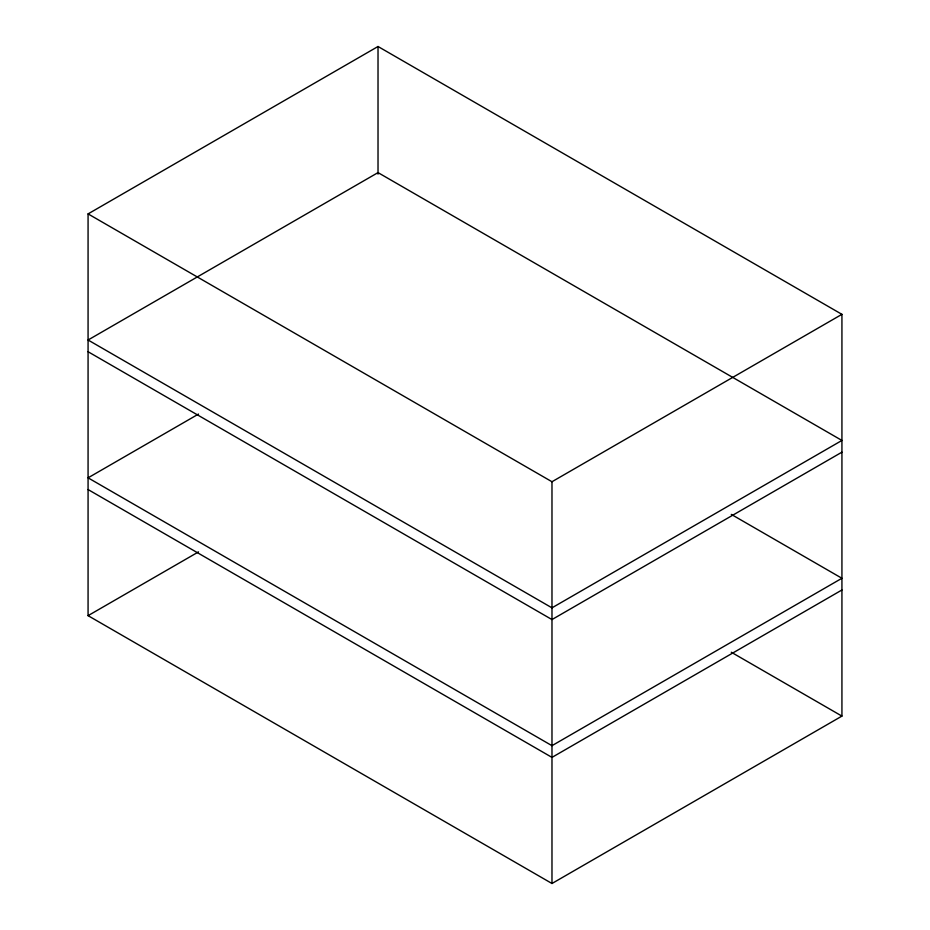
<?xml version="1.0" encoding="UTF-8"?>
<svg xmlns="http://www.w3.org/2000/svg" width="930" height="930" viewBox="0 0 930 930"><rect width="100%" height="100%" fill="white"/><g stroke="black" fill="none" stroke-linecap="round" stroke-linejoin="round"><path stroke-width="1.4" d="M88.071 213.9L378.022 46.5L841.929 314.34L841.929 716.1L551.978 883.5L88.071 615.66L88.071 213.9L551.978 481.74L841.929 314.34M198.52 414.059L88.071 477.834L551.978 745.674L841.929 578.274L731.294 514.395M88.071 615.66L198.52 551.885M841.929 452.166L551.978 619.566L88.071 351.726M841.929 589.992L551.978 757.392L88.071 489.552M731.294 652.232L841.929 716.1M551.978 481.74L551.978 883.5M378.022 46.5L378.022 174.131M378.022 172.608L88.071 340.008L551.978 607.848L841.929 440.448L378.022 172.608"/></g></svg>
